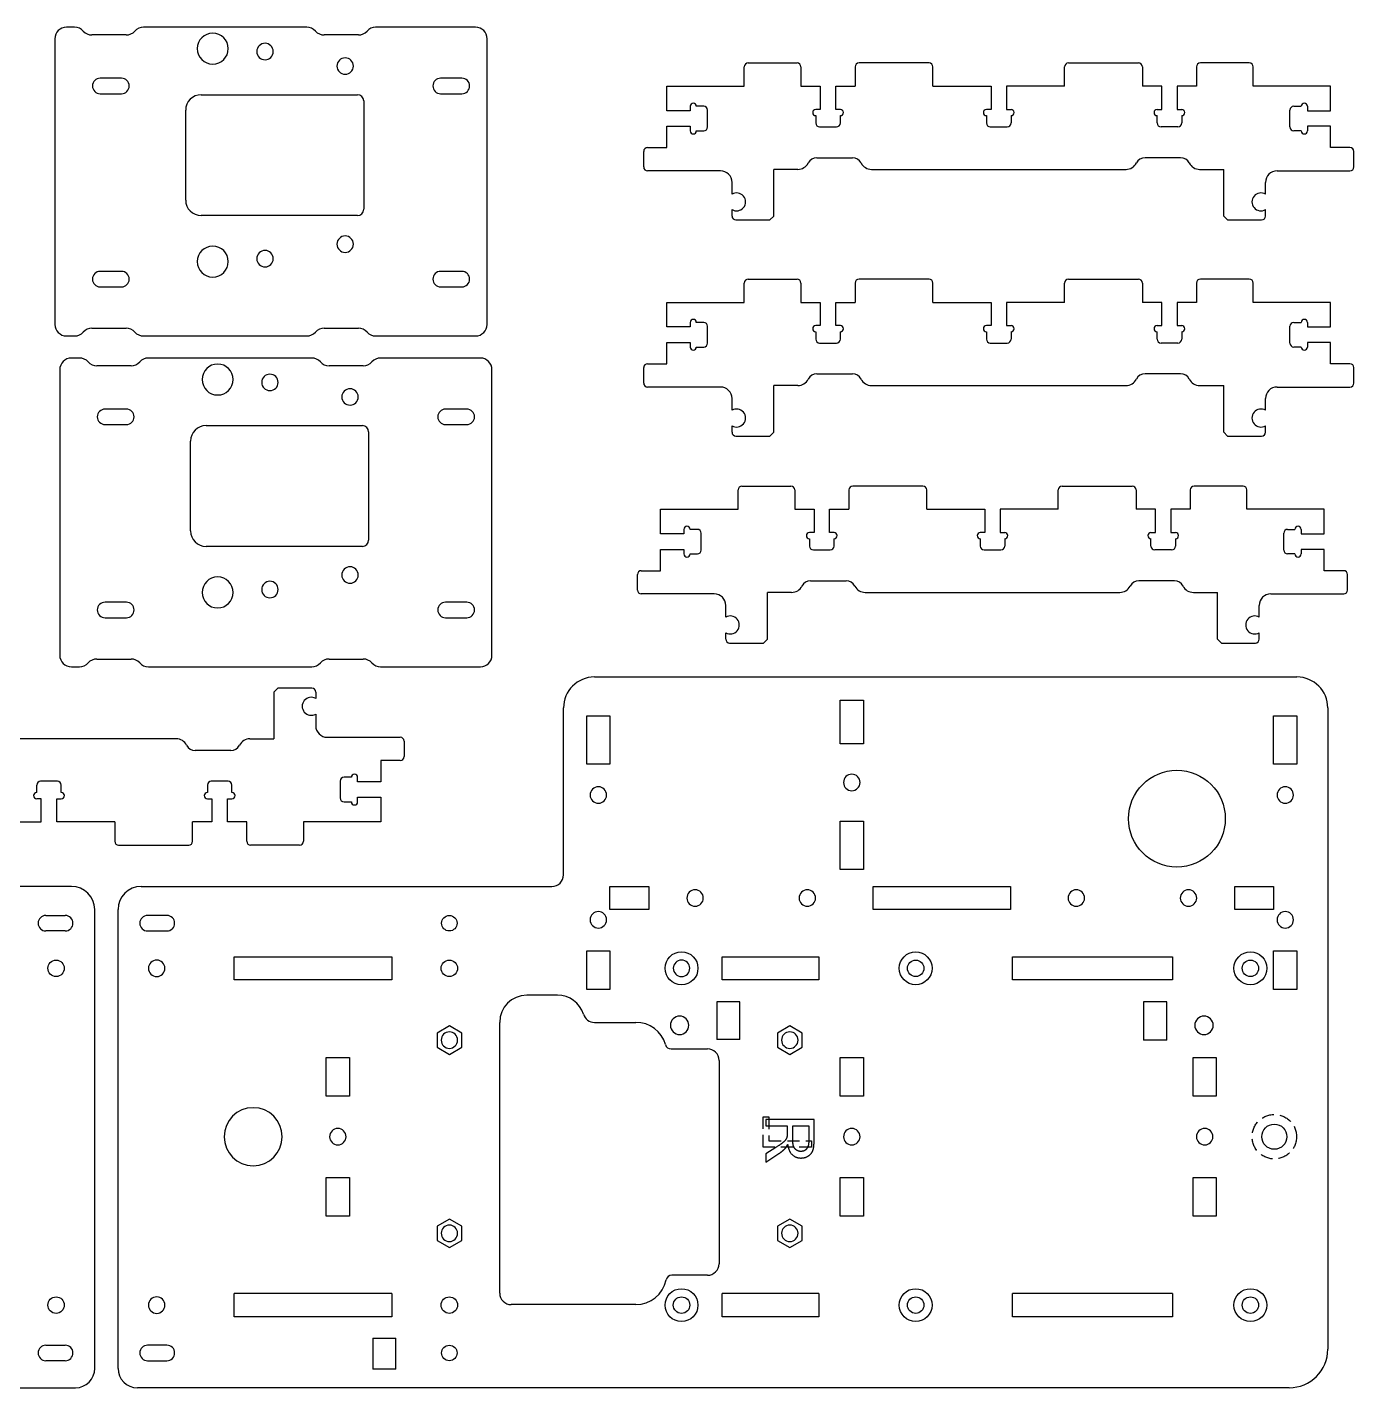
# Model space of a CAD drawing. Header units: millimetres. Extents: x -2205 to -684, y 1225 to 2674.
# Drawn here: x -1381 to -695, y 1971 to 2674 of the extents above; entities that cross this region are included whole.
import ezdxf

# ---------------------------------------------------------------- set-up
doc = ezdxf.new("R2010")
doc.units = ezdxf.units.MM
doc.linetypes.add('HIDDEN', pattern=[9.525, 6.35, -3.175])
doc.layers.get('0').update_dxf_attribs({"color": 253, "lineweight": 70, "true_color": 0x8faf8f})
doc.layers.add('Hidden', color=48, linetype='HIDDEN', lineweight=70, true_color=0x483a05)

msp = doc.modelspace()

# ---------------------------------------------------------------- linework, layer by layer
at = {"color": 48, "lineweight": -3, "true_color": 0x483a05}
for p, q in [((-1356.59, 2673.99), (-1360.8, 2673.99)), ((-1236.59, 2673.99), (-1321.02, 2673.99)), ((-1149.42, 2673.99), (-1201.02, 2673.99)), ((-1366.8, 2667.99), (-1366.8, 2520.49)), ((-1329.96, 2669.99), (-1347.65, 2669.99)), ((-1209.96, 2669.99), (-1227.65, 2669.99)), ((-1143.42, 2520.49), (-1143.42, 2667.99)), ((-1010.49, 2643.51), (-1010.49, 2653.51)), ((-1008.49, 2655.51), (-983.21, 2655.51)), ((-981.21, 2653.51), (-981.21, 2643.51)), ((-953.21, 2653.51), (-953.21, 2643.51)), ((-914.99, 2655.51), (-951.21, 2655.51)), ((-912.99, 2643.51), (-912.99, 2653.51)), ((-844.99, 2643.51), (-844.99, 2653.51)), ((-842.99, 2655.51), (-806.77, 2655.51)), ((-804.77, 2653.51), (-804.77, 2643.51)), ((-776.77, 2653.51), (-776.77, 2643.51)), ((-749.49, 2655.51), (-774.77, 2655.51)), ((-747.49, 2643.51), (-747.49, 2653.51)), ((-1332.39, 2647.63), (-1343.39, 2647.63)), ((-1156.45, 2647.63), (-1167.45, 2647.63)), ((-1050.49, 2643.51), (-1010.49, 2643.51)), ((-1050.49, 2630.79), (-1050.49, 2643.51)), ((-981.21, 2643.51), (-971.21, 2643.51)), ((-971.21, 2643.51), (-971.21, 2631.51)), ((-963.21, 2643.51), (-962.69, 2643.51)), ((-963.21, 2631.51), (-963.21, 2643.51)), ((-962.69, 2643.51), (-953.21, 2643.51)), ((-912.99, 2643.51), (-882.99, 2643.51)), ((-882.99, 2643.51), (-882.99, 2631.51)), ((-844.99, 2643.51), (-874.99, 2643.51)), ((-874.99, 2643.51), (-874.99, 2631.51)), ((-795.29, 2643.51), (-804.77, 2643.51)), ((-794.77, 2643.51), (-795.29, 2643.51)), ((-794.77, 2631.51), (-794.77, 2643.51)), ((-776.77, 2643.51), (-786.77, 2643.51)), ((-786.77, 2643.51), (-786.77, 2631.51)), ((-707.49, 2643.51), (-747.49, 2643.51)), ((-707.49, 2630.79), (-707.49, 2643.51)), ((-1343.39, 2639.63), (-1332.39, 2639.63)), ((-1291.2, 2639.11), (-1210.4, 2639.11)), ((-1207.2, 2635.91), (-1207.2, 2579.91)), ((-1167.45, 2639.63), (-1156.45, 2639.63)), ((-1299.2, 2584.71), (-1299.2, 2631.11)), ((-1038.49, 2630.79), (-1050.49, 2630.79)), ((-1038.49, 2633.14), (-1038.49, 2630.79)), ((-1031.49, 2633.14), (-1035.29, 2633.14)), ((-1029.49, 2622.44), (-1029.49, 2631.14)), ((-971.21, 2631.51), (-973.56, 2631.51)), ((-960.86, 2631.51), (-963.21, 2631.51)), ((-882.99, 2631.51), (-885.34, 2631.51)), ((-874.99, 2631.51), (-872.64, 2631.51)), ((-797.12, 2631.51), (-794.77, 2631.51)), ((-786.77, 2631.51), (-784.42, 2631.51)), ((-728.49, 2622.44), (-728.49, 2631.14)), ((-726.49, 2633.14), (-722.69, 2633.14)), ((-719.49, 2633.14), (-719.49, 2630.79)), ((-719.49, 2630.79), (-707.49, 2630.79)), ((-1050.49, 2622.79), (-1038.49, 2622.79)), ((-1050.49, 2611.79), (-1050.49, 2622.79)), ((-1038.49, 2622.79), (-1038.49, 2620.44)), ((-973.56, 2628.31), (-973.56, 2624.51)), ((-971.56, 2622.51), (-962.86, 2622.51)), ((-960.86, 2624.51), (-960.86, 2628.31)), ((-885.34, 2628.31), (-885.34, 2624.51)), ((-883.34, 2622.51), (-874.64, 2622.51)), ((-872.64, 2628.31), (-872.64, 2624.51)), ((-797.12, 2624.51), (-797.12, 2628.31)), ((-786.42, 2622.51), (-795.12, 2622.51)), ((-784.42, 2628.31), (-784.42, 2624.51)), ((-707.49, 2622.79), (-719.49, 2622.79)), ((-719.49, 2622.79), (-719.49, 2620.44)), ((-707.49, 2611.79), (-707.49, 2622.79)), ((-1035.29, 2620.44), (-1031.49, 2620.44)), ((-722.69, 2620.44), (-726.49, 2620.44)), ((-1062.49, 2601.79), (-1062.49, 2609.79)), ((-1060.49, 2611.79), (-1050.49, 2611.79)), ((-697.49, 2611.79), (-707.49, 2611.79)), ((-695.49, 2601.79), (-695.49, 2609.79)), ((-972.99, 2606.59), (-954.6, 2606.59)), ((-784.99, 2606.59), (-803.38, 2606.59)), ((-1022.84, 2599.79), (-1060.49, 2599.79)), ((-1016.84, 2587.76), (-1016.84, 2593.79)), ((-995.26, 2576.41), (-995.26, 2600.55)), ((-982.81, 2600.55), (-995.26, 2600.55)), ((-944.78, 2600.55), (-813.2, 2600.55)), ((-775.17, 2600.55), (-762.72, 2600.55)), ((-762.72, 2576.41), (-762.72, 2600.55)), ((-741.14, 2587.76), (-741.14, 2593.79)), ((-735.14, 2599.79), (-697.49, 2599.79)), ((-1016.84, 2576.41), (-1016.84, 2579.76)), ((-741.14, 2576.41), (-741.14, 2579.76)), ((-1210.4, 2576.71), (-1291.2, 2576.71)), ((-1014.84, 2574.41), (-997.26, 2574.41)), ((-995.26, 2576.41), (-997.26, 2574.41)), ((-760.72, 2574.41), (-762.72, 2576.41)), ((-760.72, 2574.41), (-743.14, 2574.41)), ((-1332.39, 2547.85), (-1343.39, 2547.85)), ((-1156.45, 2547.85), (-1167.45, 2547.85)), ((-1343.39, 2539.85), (-1332.39, 2539.85)), ((-1167.45, 2539.85), (-1156.45, 2539.85)), ((-1010.49, 2531.84), (-1010.49, 2541.84)), ((-1008.49, 2543.84), (-983.21, 2543.84)), ((-981.21, 2541.84), (-981.21, 2531.84)), ((-953.21, 2541.84), (-953.21, 2531.84)), ((-914.99, 2543.84), (-951.21, 2543.84)), ((-912.99, 2531.84), (-912.99, 2541.84)), ((-844.99, 2531.84), (-844.99, 2541.84)), ((-842.99, 2543.84), (-806.77, 2543.84)), ((-804.77, 2541.84), (-804.77, 2531.84)), ((-776.77, 2541.84), (-776.77, 2531.84)), ((-749.49, 2543.84), (-774.77, 2543.84)), ((-747.49, 2531.84), (-747.49, 2541.84)), ((-1050.49, 2531.84), (-1010.49, 2531.84)), ((-1050.49, 2519.12), (-1050.49, 2531.84)), ((-981.21, 2531.84), (-971.21, 2531.84)), ((-971.21, 2531.84), (-971.21, 2519.84)), ((-963.21, 2531.84), (-962.69, 2531.84)), ((-963.21, 2519.84), (-963.21, 2531.84)), ((-962.69, 2531.84), (-953.21, 2531.84)), ((-912.99, 2531.84), (-882.99, 2531.84)), ((-882.99, 2531.84), (-882.99, 2519.84)), ((-844.99, 2531.84), (-874.99, 2531.84)), ((-874.99, 2531.84), (-874.99, 2519.84)), ((-795.29, 2531.84), (-804.77, 2531.84)), ((-794.77, 2531.84), (-795.29, 2531.84)), ((-794.77, 2519.84), (-794.77, 2531.84)), ((-776.77, 2531.84), (-786.77, 2531.84)), ((-786.77, 2531.84), (-786.77, 2519.84)), ((-707.49, 2531.84), (-747.49, 2531.84)), ((-707.49, 2519.12), (-707.49, 2531.84)), ((-1347.65, 2518.49), (-1329.96, 2518.49)), ((-1227.65, 2518.49), (-1209.96, 2518.49)), ((-1038.49, 2519.12), (-1050.49, 2519.12)), ((-1038.49, 2521.47), (-1038.49, 2519.12)), ((-1031.49, 2521.47), (-1035.29, 2521.47)), ((-1029.49, 2510.77), (-1029.49, 2519.47)), ((-971.21, 2519.84), (-973.56, 2519.84)), ((-973.56, 2516.64), (-973.56, 2512.84)), ((-960.86, 2519.84), (-963.21, 2519.84)), ((-960.86, 2512.84), (-960.86, 2516.64)), ((-882.99, 2519.84), (-885.34, 2519.84)), ((-885.34, 2516.64), (-885.34, 2512.84)), ((-874.99, 2519.84), (-872.64, 2519.84)), ((-872.64, 2516.64), (-872.64, 2512.84)), ((-797.12, 2519.84), (-794.77, 2519.84)), ((-797.12, 2512.84), (-797.12, 2516.64)), ((-786.77, 2519.84), (-784.42, 2519.84)), ((-784.42, 2516.64), (-784.42, 2512.84)), ((-728.49, 2510.77), (-728.49, 2519.47)), ((-726.49, 2521.47), (-722.69, 2521.47)), ((-719.49, 2521.47), (-719.49, 2519.12)), ((-719.49, 2519.12), (-707.49, 2519.12)), ((-1360.8, 2514.49), (-1356.59, 2514.49)), ((-1321.02, 2514.49), (-1236.59, 2514.49)), ((-1201.02, 2514.49), (-1149.42, 2514.49)), ((-1050.49, 2511.12), (-1038.49, 2511.12)), ((-1050.49, 2500.12), (-1050.49, 2511.12)), ((-1038.49, 2511.12), (-1038.49, 2508.77)), ((-971.56, 2510.84), (-962.86, 2510.84)), ((-883.34, 2510.84), (-874.64, 2510.84)), ((-786.42, 2510.84), (-795.12, 2510.84)), ((-707.49, 2511.12), (-719.49, 2511.12)), ((-719.49, 2511.12), (-719.49, 2508.77)), ((-707.49, 2500.12), (-707.49, 2511.12)), ((-1354.07, 2503.07), (-1358.28, 2503.07)), ((-1234.07, 2503.07), (-1318.5, 2503.07)), ((-1146.9, 2503.07), (-1198.5, 2503.07)), ((-1035.29, 2508.77), (-1031.49, 2508.77)), ((-722.69, 2508.77), (-726.49, 2508.77)), ((-1364.28, 2497.07), (-1364.28, 2349.57)), ((-1327.44, 2499.07), (-1345.13, 2499.07)), ((-1207.44, 2499.07), (-1225.13, 2499.07)), ((-1140.9, 2349.57), (-1140.9, 2497.07)), ((-1062.49, 2490.12), (-1062.49, 2498.12)), ((-1060.49, 2500.12), (-1050.49, 2500.12)), ((-697.49, 2500.12), (-707.49, 2500.12)), ((-695.49, 2490.12), (-695.49, 2498.12)), ((-995.26, 2464.74), (-995.26, 2488.88)), ((-982.81, 2488.88), (-995.26, 2488.88)), ((-972.99, 2494.92), (-954.6, 2494.92)), ((-944.78, 2488.88), (-813.2, 2488.88)), ((-784.99, 2494.92), (-803.38, 2494.92)), ((-775.17, 2488.88), (-762.72, 2488.88)), ((-762.72, 2464.74), (-762.72, 2488.88)), ((-1022.84, 2488.12), (-1060.49, 2488.12)), ((-1016.84, 2476.09), (-1016.84, 2482.12)), ((-741.14, 2476.09), (-741.14, 2482.12)), ((-735.14, 2488.12), (-697.49, 2488.12)), ((-1329.87, 2476.71), (-1340.87, 2476.71)), ((-1153.93, 2476.71), (-1164.93, 2476.71)), ((-1340.87, 2468.71), (-1329.87, 2468.71)), ((-1288.68, 2468.19), (-1207.88, 2468.19)), ((-1164.93, 2468.71), (-1153.93, 2468.71)), ((-1016.84, 2464.74), (-1016.84, 2468.09)), ((-741.14, 2464.74), (-741.14, 2468.09)), ((-1296.68, 2413.79), (-1296.68, 2460.19)), ((-1204.68, 2464.99), (-1204.68, 2408.99)), ((-1014.84, 2462.74), (-997.26, 2462.74)), ((-995.26, 2464.74), (-997.26, 2462.74)), ((-760.72, 2462.74), (-762.72, 2464.74)), ((-760.72, 2462.74), (-743.14, 2462.74)), ((-1013.72, 2424.96), (-1013.72, 2434.96)), ((-1011.72, 2436.96), (-986.44, 2436.96)), ((-984.44, 2434.96), (-984.44, 2424.96)), ((-956.44, 2434.96), (-956.44, 2424.96)), ((-918.22, 2436.96), (-954.44, 2436.96)), ((-916.22, 2424.96), (-916.22, 2434.96)), ((-848.22, 2424.96), (-848.22, 2434.96)), ((-846.22, 2436.96), (-810, 2436.96)), ((-808, 2434.96), (-808, 2424.96)), ((-780, 2434.96), (-780, 2424.96)), ((-752.72, 2436.96), (-778, 2436.96)), ((-750.72, 2424.96), (-750.72, 2434.96)), ((-1053.72, 2424.96), (-1013.72, 2424.96)), ((-1053.72, 2412.24), (-1053.72, 2424.96)), ((-984.44, 2424.96), (-974.44, 2424.96)), ((-974.44, 2424.96), (-974.44, 2412.96)), ((-966.44, 2424.96), (-965.92, 2424.96)), ((-966.44, 2412.96), (-966.44, 2424.96)), ((-965.92, 2424.96), (-956.44, 2424.96)), ((-916.22, 2424.96), (-886.22, 2424.96)), ((-886.22, 2424.96), (-886.22, 2412.96)), ((-848.22, 2424.96), (-878.22, 2424.96)), ((-878.22, 2424.96), (-878.22, 2412.96)), ((-798.52, 2424.96), (-808, 2424.96)), ((-798, 2424.96), (-798.52, 2424.96)), ((-798, 2412.96), (-798, 2424.96)), ((-780, 2424.96), (-790, 2424.96)), ((-790, 2424.96), (-790, 2412.96)), ((-710.72, 2424.96), (-750.72, 2424.96)), ((-710.72, 2412.24), (-710.72, 2424.96)), ((-1041.72, 2412.24), (-1053.72, 2412.24)), ((-1041.72, 2414.59), (-1041.72, 2412.24)), ((-1034.72, 2414.59), (-1038.52, 2414.59)), ((-1032.72, 2403.89), (-1032.72, 2412.59)), ((-974.44, 2412.96), (-976.79, 2412.96)), ((-964.09, 2412.96), (-966.44, 2412.96)), ((-886.22, 2412.96), (-888.57, 2412.96)), ((-878.22, 2412.96), (-875.87, 2412.96)), ((-800.35, 2412.96), (-798, 2412.96)), ((-790, 2412.96), (-787.65, 2412.96)), ((-731.72, 2403.89), (-731.72, 2412.59)), ((-729.72, 2414.59), (-725.92, 2414.59)), ((-722.72, 2414.59), (-722.72, 2412.24)), ((-722.72, 2412.24), (-710.72, 2412.24)), ((-1207.88, 2405.79), (-1288.68, 2405.79)), ((-1053.72, 2404.24), (-1041.72, 2404.24)), ((-1053.72, 2393.24), (-1053.72, 2404.24)), ((-1041.72, 2404.24), (-1041.72, 2401.89)), ((-976.79, 2409.76), (-976.79, 2405.96)), ((-974.79, 2403.96), (-966.09, 2403.96)), ((-964.09, 2405.96), (-964.09, 2409.76)), ((-888.57, 2409.76), (-888.57, 2405.96)), ((-886.57, 2403.96), (-877.87, 2403.96)), ((-875.87, 2409.76), (-875.87, 2405.96)), ((-800.35, 2405.96), (-800.35, 2409.76)), ((-789.65, 2403.96), (-798.35, 2403.96)), ((-787.65, 2409.76), (-787.65, 2405.96)), ((-710.72, 2404.24), (-722.72, 2404.24)), ((-722.72, 2404.24), (-722.72, 2401.89)), ((-710.72, 2393.24), (-710.72, 2404.24)), ((-1038.52, 2401.89), (-1034.72, 2401.89)), ((-725.92, 2401.89), (-729.72, 2401.89)), ((-1065.72, 2383.24), (-1065.72, 2391.24)), ((-1063.72, 2393.24), (-1053.72, 2393.24)), ((-700.72, 2393.24), (-710.72, 2393.24)), ((-698.72, 2383.24), (-698.72, 2391.24)), ((-976.22, 2388.04), (-957.83, 2388.04)), ((-788.22, 2388.04), (-806.61, 2388.04)), ((-1329.87, 2376.93), (-1340.87, 2376.93)), ((-1153.93, 2376.93), (-1164.93, 2376.93)), ((-1026.07, 2381.24), (-1063.72, 2381.24)), ((-998.49, 2357.86), (-998.49, 2382)), ((-986.04, 2382), (-998.49, 2382)), ((-948.01, 2382), (-816.43, 2382)), ((-778.4, 2382), (-765.95, 2382)), ((-765.95, 2357.86), (-765.95, 2382)), ((-738.37, 2381.24), (-700.72, 2381.24)), ((-1340.87, 2368.93), (-1329.87, 2368.93)), ((-1164.93, 2368.93), (-1153.93, 2368.93)), ((-1020.07, 2369.21), (-1020.07, 2375.24)), ((-744.37, 2369.21), (-744.37, 2375.24)), ((-1020.07, 2357.86), (-1020.07, 2361.21)), ((-1018.07, 2355.86), (-1000.49, 2355.86)), ((-998.49, 2357.86), (-1000.49, 2355.86)), ((-763.95, 2355.86), (-765.95, 2357.86)), ((-763.95, 2355.86), (-746.37, 2355.86)), ((-744.37, 2357.86), (-744.37, 2361.21)), ((-1358.28, 2343.57), (-1354.07, 2343.57)), ((-1345.13, 2347.57), (-1327.44, 2347.57)), ((-1318.5, 2343.57), (-1234.07, 2343.57)), ((-1225.13, 2347.57), (-1207.44, 2347.57)), ((-1198.5, 2343.57), (-1146.9, 2343.57)), ((-1087.92, 2338.32), (-724.92, 2338.32)), ((-1253.58, 2330.54), (-1251.58, 2332.54)), ((-1253.58, 2330.54), (-1253.58, 2306.4)), ((-1234, 2332.54), (-1251.58, 2332.54)), ((-1232, 2330.54), (-1232, 2327.19)), ((-1103.92, 2236.12), (-1103.92, 2322.32)), ((-960.94, 2303.82), (-960.94, 2326.32)), ((-960.94, 2326.32), (-948.94, 2326.32)), ((-948.94, 2326.32), (-948.94, 2303.82)), ((-708.92, 2322.32), (-708.92, 1991.12)), ((-1232, 2319.19), (-1232, 2313.16)), ((-1091.92, 2318.32), (-1079.92, 2318.32)), ((-1091.92, 2293.32), (-1091.92, 2318.32)), ((-1079.92, 2318.32), (-1079.92, 2293.32)), ((-736.92, 2318.32), (-724.92, 2318.32)), ((-736.92, 2293.32), (-736.92, 2318.32)), ((-724.92, 2318.32), (-724.92, 2293.32)), ((-1304.06, 2306.4), (-1435.64, 2306.4)), ((-1266.03, 2306.4), (-1253.58, 2306.4)), ((-1226, 2307.16), (-1188.35, 2307.16)), ((-1275.85, 2300.36), (-1294.24, 2300.36)), ((-1186.35, 2305.16), (-1186.35, 2297.16)), ((-948.94, 2303.82), (-960.94, 2303.82)), ((-1198.35, 2295.16), (-1198.35, 2284.16)), ((-1188.35, 2295.16), (-1198.35, 2295.16)), ((-1079.92, 2293.32), (-1091.92, 2293.32)), ((-724.92, 2293.32), (-736.92, 2293.32)), ((-1365.5, 2284.44), (-1374.2, 2284.44)), ((-1277.28, 2284.44), (-1285.98, 2284.44)), ((-1219.35, 2284.51), (-1219.35, 2275.81)), ((-1213.55, 2286.51), (-1217.35, 2286.51)), ((-1210.35, 2284.16), (-1210.35, 2286.51)), ((-1376.2, 2278.64), (-1376.2, 2282.44)), ((-1363.5, 2278.64), (-1363.5, 2282.44)), ((-1287.98, 2282.44), (-1287.98, 2278.64)), ((-1275.28, 2278.64), (-1275.28, 2282.44)), ((-1198.35, 2284.16), (-1210.35, 2284.16)), ((-1373.85, 2275.44), (-1376.2, 2275.44)), ((-1373.85, 2263.44), (-1373.85, 2275.44)), ((-1365.85, 2275.44), (-1363.5, 2275.44)), ((-1365.85, 2263.44), (-1365.85, 2275.44)), ((-1287.98, 2275.44), (-1285.63, 2275.44)), ((-1285.63, 2275.44), (-1285.63, 2263.44)), ((-1277.63, 2275.44), (-1275.28, 2275.44)), ((-1277.63, 2263.44), (-1277.63, 2275.44)), ((-1217.35, 2273.81), (-1213.55, 2273.81)), ((-1210.35, 2276.16), (-1198.35, 2276.16)), ((-1210.35, 2273.81), (-1210.35, 2276.16)), ((-1198.35, 2276.16), (-1198.35, 2263.44)), ((-1403.85, 2263.44), (-1373.85, 2263.44)), ((-1335.85, 2263.44), (-1365.85, 2263.44)), ((-1335.85, 2263.44), (-1335.85, 2253.44)), ((-1295.63, 2253.44), (-1295.63, 2263.44)), ((-1286.15, 2263.44), (-1295.63, 2263.44)), ((-1285.63, 2263.44), (-1286.15, 2263.44)), ((-1267.63, 2263.44), (-1277.63, 2263.44)), ((-1267.63, 2253.44), (-1267.63, 2263.44)), ((-1238.35, 2263.44), (-1238.35, 2253.44)), ((-1198.35, 2263.44), (-1238.35, 2263.44)), ((-960.94, 2238.82), (-960.94, 2263.82)), ((-960.94, 2263.82), (-948.94, 2263.82)), ((-948.94, 2263.82), (-948.94, 2238.82)), ((-1333.85, 2251.44), (-1297.63, 2251.44)), ((-1240.35, 2251.44), (-1265.63, 2251.44)), ((-948.94, 2238.82), (-960.94, 2238.82)), ((-1358.18, 2230.12), (-1570.44, 2230.12)), ((-1322.18, 2230.12), (-1109.92, 2230.12)), ((-1079.92, 2218.12), (-1079.92, 2230.12)), ((-1079.92, 2230.12), (-1059.92, 2230.12)), ((-1059.92, 2230.12), (-1059.92, 2218.12)), ((-943.92, 2218.12), (-943.92, 2230.12)), ((-943.92, 2230.12), (-872.92, 2230.12)), ((-872.92, 2230.12), (-872.92, 2218.12)), ((-756.92, 2218.12), (-756.92, 2230.12)), ((-756.92, 2230.12), (-736.92, 2230.12)), ((-736.92, 2230.12), (-736.92, 2218.12)), ((-1371.46, 2215.12), (-1361.46, 2215.12)), ((-1346.18, 1981.12), (-1346.18, 2218.12)), ((-1334.18, 1981.12), (-1334.18, 2218.12)), ((-1308.9, 2215.12), (-1318.9, 2215.12)), ((-1059.92, 2218.12), (-1079.92, 2218.12)), ((-872.92, 2218.12), (-943.92, 2218.12)), ((-736.92, 2218.12), (-756.92, 2218.12)), ((-1361.46, 2207.12), (-1371.46, 2207.12)), ((-1318.9, 2207.12), (-1308.9, 2207.12)), ((-1274.18, 2181.82), (-1274.18, 2193.82)), ((-1274.18, 2193.82), (-1192.68, 2193.82)), ((-1192.68, 2193.82), (-1192.68, 2181.82)), ((-1091.92, 2176.87), (-1091.92, 2196.87)), ((-1091.92, 2196.87), (-1079.92, 2196.87)), ((-1079.92, 2196.87), (-1079.92, 2176.87)), ((-1021.92, 2181.82), (-1021.92, 2193.82)), ((-1021.92, 2193.82), (-971.92, 2193.82)), ((-971.92, 2193.82), (-971.92, 2181.82)), ((-871.92, 2181.82), (-871.92, 2193.82)), ((-871.92, 2193.82), (-789.24, 2193.82)), ((-789.24, 2193.82), (-789.24, 2181.82)), ((-736.92, 2176.87), (-736.92, 2196.87)), ((-736.92, 2196.87), (-724.92, 2196.87)), ((-724.92, 2196.87), (-724.92, 2176.87)), ((-1192.68, 2181.82), (-1274.18, 2181.82)), ((-971.92, 2181.82), (-1021.92, 2181.82)), ((-789.24, 2181.82), (-871.92, 2181.82)), ((-1106.98, 2173.9), (-1122.92, 2173.9)), ((-1079.92, 2176.87), (-1091.92, 2176.87)), ((-724.92, 2176.87), (-736.92, 2176.87)), ((-1012.73, 2170.44), (-1024.73, 2170.44)), ((-1024.73, 2170.44), (-1024.73, 2151.02)), ((-1012.73, 2170.44), (-1024.73, 2170.44)), ((-1012.73, 2151.02), (-1012.73, 2170.44)), ((-792.15, 2170.44), (-804.15, 2170.44)), ((-804.15, 2170.44), (-804.15, 2150.77)), ((-792.15, 2170.44), (-804.15, 2170.44)), ((-792.15, 2150.77), (-792.15, 2170.44)), ((-1162.91, 2158.04), (-1169.26, 2154.37)), ((-1156.56, 2154.37), (-1162.91, 2158.04)), ((-1136.92, 2020.08), (-1136.92, 2159.9)), ((-1087.9, 2159.9), (-1066.58, 2159.9)), ((-986.97, 2158.04), (-993.32, 2154.37)), ((-980.62, 2154.37), (-986.97, 2158.04)), ((-1169.26, 2154.37), (-1169.26, 2147.04)), ((-1156.56, 2147.04), (-1156.56, 2154.37)), ((-1012.73, 2151.02), (-1024.73, 2151.02)), ((-1012.73, 2151.02), (-1024.73, 2151.02)), ((-993.32, 2154.37), (-993.32, 2147.04)), ((-980.62, 2147.04), (-980.62, 2154.37)), ((-1169.26, 2147.04), (-1162.91, 2143.38)), ((-1162.91, 2143.38), (-1156.56, 2147.04)), ((-1048.34, 2146.22), (-1029.56, 2146.22)), ((-993.32, 2147.04), (-986.97, 2143.38)), ((-986.97, 2143.38), (-980.62, 2147.04)), ((-792.15, 2150.77), (-804.15, 2150.77)), ((-792.15, 2150.77), (-804.15, 2150.77)), ((-1226.56, 2121.82), (-1226.56, 2141.82)), ((-1226.56, 2141.82), (-1214.56, 2141.82)), ((-1214.56, 2141.82), (-1214.56, 2121.82)), ((-1023.56, 2140.22), (-1023.56, 2035.23)), ((-960.94, 2121.82), (-960.94, 2141.82)), ((-960.94, 2141.82), (-948.94, 2141.82)), ((-948.94, 2141.82), (-948.94, 2121.82)), ((-778.56, 2121.82), (-778.56, 2141.82)), ((-778.56, 2141.82), (-766.56, 2141.82)), ((-766.56, 2141.82), (-766.56, 2121.82)), ((-1214.56, 2121.82), (-1226.56, 2121.82)), ((-948.94, 2121.82), (-960.94, 2121.82)), ((-766.56, 2121.82), (-778.56, 2121.82)), ((-999.42, 2109.79), (-999.42, 2106.49)), ((-974.42, 2109.79), (-999.42, 2109.79)), ((-974.42, 2098.71), (-974.42, 2109.79)), ((-999.42, 2106.49), (-988.32, 2106.49)), ((-988.32, 2106.49), (-988.32, 2102.65)), ((-985.46, 2106.49), (-977.19, 2106.49)), ((-985.46, 2099.38), (-985.46, 2106.49)), ((-977.19, 2106.49), (-977.19, 2098.57)), ((-994.22, 2095.23), (-999.42, 2091.92)), ((-999.42, 2087.76), (-992.62, 2092.11)), ((-999.42, 2091.92), (-999.42, 2087.76)), ((-1226.56, 2059.82), (-1226.56, 2079.82)), ((-1226.56, 2079.82), (-1214.56, 2079.82)), ((-1214.56, 2079.82), (-1214.56, 2059.82)), ((-960.94, 2059.82), (-960.94, 2079.82)), ((-960.94, 2079.82), (-948.94, 2079.82)), ((-948.94, 2079.82), (-948.94, 2059.82)), ((-778.56, 2059.82), (-778.56, 2079.82)), ((-778.56, 2079.82), (-766.56, 2079.82)), ((-766.56, 2079.82), (-766.56, 2059.82)), ((-1214.56, 2059.82), (-1226.56, 2059.82)), ((-948.94, 2059.82), (-960.94, 2059.82)), ((-766.56, 2059.82), (-778.56, 2059.82)), ((-1162.91, 2058.26), (-1169.26, 2054.6)), ((-1169.26, 2054.6), (-1169.26, 2047.26)), ((-1156.56, 2054.6), (-1162.91, 2058.26)), ((-1156.56, 2047.26), (-1156.56, 2054.6)), ((-986.97, 2058.26), (-993.32, 2054.6)), ((-993.32, 2054.6), (-993.32, 2047.26)), ((-980.62, 2054.6), (-986.97, 2058.26)), ((-980.62, 2047.26), (-980.62, 2054.6)), ((-1169.26, 2047.26), (-1162.91, 2043.6)), ((-1162.91, 2043.6), (-1156.56, 2047.26)), ((-993.32, 2047.26), (-986.97, 2043.6)), ((-986.97, 2043.6), (-980.62, 2047.26)), ((-1029.56, 2029.23), (-1047.98, 2029.23)), ((-1274.18, 2007.82), (-1274.18, 2019.82)), ((-1192.68, 2019.82), (-1274.18, 2019.82)), ((-1192.68, 2019.82), (-1192.68, 2007.82)), ((-1021.92, 2007.82), (-1021.92, 2019.82)), ((-971.92, 2019.82), (-1021.92, 2019.82)), ((-971.92, 2019.82), (-971.92, 2007.82)), ((-871.92, 2007.82), (-871.92, 2019.82)), ((-789.24, 2019.82), (-871.92, 2019.82)), ((-789.24, 2019.82), (-789.24, 2007.82)), ((-1066.58, 2014.08), (-1130.92, 2014.08)), ((-1192.68, 2007.82), (-1274.18, 2007.82)), ((-971.92, 2007.82), (-1021.92, 2007.82)), ((-789.24, 2007.82), (-871.92, 2007.82)), ((-1202.56, 1996.72), (-1202.56, 1980.72)), ((-1202.56, 1996.72), (-1190.56, 1996.72)), ((-1190.56, 1980.72), (-1190.56, 1996.72)), ((-1371.46, 1993.12), (-1361.46, 1993.12)), ((-1308.9, 1993.12), (-1318.9, 1993.12)), ((-1361.46, 1985.12), (-1371.46, 1985.12)), ((-1318.9, 1985.12), (-1308.9, 1985.12)), ((-1190.56, 1980.72), (-1202.56, 1980.72)), ((-1951.44, 1971.12), (-1356.18, 1971.12)), ((-728.92, 1971.12), (-1324.18, 1971.12))]:
    msp.add_line(p, q, dxfattribs=at)
at = {"color": 48, "lineweight": -3, "true_color": 0x483a05, "extrusion": (-3.42537e-15, -1.29996e-15, -1)}
for centre in [(1285.2, 2662.91), (1285.2, 2552.9), (1282.68, 2491.99), (1282.68, 2381.98)]:
    msp.add_circle(centre, 8, dxfattribs=at)
at = {"color": 48, "lineweight": -3, "true_color": 0x483a05, "extrusion": (-3.42537e-15, -6.09964e-15, -1)}
for centre in [(1258.2, 2661.41), (1255.68, 2490.49)]:
    msp.add_circle(centre, 4.25, dxfattribs=at)
at = {"color": 48, "lineweight": -3, "true_color": 0x483a05, "extrusion": (-3.42537e-15, -8.91807e-15, -1)}
for centre in [(1216.78, 2653.91), (1216.78, 2561.91), (1214.26, 2482.99), (1214.26, 2390.99)]:
    msp.add_circle(centre, 4.25, dxfattribs=at)
at = {"color": 48, "lineweight": -3, "true_color": 0x483a05, "extrusion": (-3.42537e-15, -6.59489e-15, -1)}
for centre in [(1258.2, 2554.41), (1255.68, 2383.49)]:
    msp.add_circle(centre, 4.25, dxfattribs=at)
at = {"color": 48, "lineweight": -3, "true_color": 0x483a05, "extrusion": (2.77556e-17, -1.29996e-15, -1)}
for centre, radius in [((954.94, 2283.82), 4.25), ((1085.92, 2277.32), 4.25), ((730.92, 2277.32), 4.25), ((1035.92, 2224.12), 4.25), ((977.92, 2224.12), 4.25), ((838.92, 2224.12), 4.25), ((780.92, 2224.12), 4.25), ((1085.92, 2212.87), 4.25), ((730.92, 2212.87), 4.25), ((1314.18, 2187.82), 4.25), ((1042.94, 2187.82), 4.25), ((1162.91, 2150.71), 4.25), ((986.97, 2150.71), 4.25), ((1264.32, 2100.82), 15), ((1220.56, 2100.82), 4.25), ((954.94, 2100.82), 4.25), ((772.56, 2100.82), 4.25), ((1162.91, 2050.93), 4.25), ((986.97, 2050.93), 4.25), ((1314.18, 2013.82), 4.25)]:
    msp.add_circle(centre, radius, dxfattribs=at)
at = {"color": 48, "lineweight": -3, "true_color": 0x483a05}
for centre, radius in [((-786.92, 2265.12), 25), ((-1162.94, 2211.12), 4), ((-1042.94, 2187.82), 8.5), ((-921.92, 2187.82), 8.5), ((-748.92, 2187.82), 8.5), ((-1366.18, 2187.82), 4.25), ((-1162.94, 2187.82), 4.25), ((-921.92, 2187.82), 4.25), ((-748.92, 2187.82), 4.25), ((-736.56, 2100.82), 6.5), ((-1366.18, 2013.82), 4.25), ((-1162.94, 2013.82), 4.25), ((-1042.94, 2013.82), 8.5), ((-1042.94, 2013.82), 4.25), ((-921.92, 2013.82), 8.5), ((-921.92, 2013.82), 4.25), ((-748.92, 2013.82), 8.5), ((-748.92, 2013.82), 4.25), ((-1162.94, 1989.12), 4)]:
    msp.add_circle(centre, radius, dxfattribs=at)
at = {"color": 48, "lineweight": -3, "true_color": 0x483a05, "extrusion": (2.77556e-17, -3.39762e-15, -1)}
msp.add_circle((772.92, 2158.37), 4.76, dxfattribs=at)
at = {"color": 48, "lineweight": -3, "true_color": 0x483a05}
for centre, radius, start, end in [((-1360.8, 2667.99), 6, 90, 180), ((-1356.59, 2667.99), 6, 41.81031, 90), ((-1347.65, 2675.99), 6, 221.81031, 270), ((-1329.96, 2675.99), 6, 270, 318.18969), ((-1321.02, 2667.99), 6, 90, 138.18969), ((-1236.59, 2667.99), 6, 41.81031, 90), ((-1227.65, 2675.99), 6, 221.81031, 270), ((-1209.96, 2675.99), 6, 270, 318.18969), ((-1201.02, 2667.99), 6, 90, 138.18969), ((-1149.42, 2667.99), 6, 0, 90), ((-1008.49, 2653.51), 2, 90, 180), ((-983.21, 2653.51), 2, 0, 90), ((-951.21, 2653.51), 2, 90, 180), ((-914.99, 2653.51), 2, 0, 90), ((-842.99, 2653.51), 2, 90, 180), ((-806.77, 2653.51), 2, 360, 90), ((-774.77, 2653.51), 2, 90, 180), ((-749.49, 2653.51), 2, 360, 90), ((-1343.39, 2643.63), 4, 90, 270), ((-1332.39, 2643.63), 4, 270, 90), ((-1167.45, 2643.63), 4, 90, 270), ((-1156.45, 2643.63), 4, 270, 90), ((-1291.2, 2631.11), 8, 90, 180), ((-1210.4, 2635.91), 3.2, 0, 90), ((-1036.89, 2633.14), 1.6, 0, 180), ((-1031.49, 2631.14), 2, 360, 90), ((-973.56, 2629.91), 1.6, 90, 270), ((-960.86, 2629.91), 1.6, 270, 90), ((-885.34, 2629.91), 1.6, 90, 270), ((-872.64, 2629.91), 1.6, 270, 90), ((-797.12, 2629.91), 1.6, 90, 270), ((-784.42, 2629.91), 1.6, 270, 90), ((-726.49, 2631.14), 2, 90, 180), ((-721.09, 2633.14), 1.6, 0, 180), ((-1031.49, 2622.44), 2, 270, 0), ((-971.56, 2624.51), 2, 180, 270), ((-962.86, 2624.51), 2, 270, 0), ((-883.34, 2624.51), 2, 180, 270), ((-874.64, 2624.51), 2, 270, 0), ((-795.12, 2624.51), 2, 180, 270), ((-786.42, 2624.51), 2, 270, 0), ((-726.49, 2622.44), 2, 180, 270), ((-1036.89, 2620.44), 1.6, 180, 0), ((-721.09, 2620.44), 1.6, 180, 0), ((-1060.49, 2609.79), 2, 90, 180), ((-697.49, 2609.79), 2, 360, 90), ((-1060.49, 2601.79), 2, 180, 270), ((-982.81, 2606.55), 6, 270, 333.18635), ((-972.99, 2601.59), 5, 90, 153.18635), ((-954.6, 2601.59), 5, 26.81365, 90), ((-944.78, 2606.55), 6, 206.81365, 270), ((-813.2, 2606.55), 6, 270, 333.18635), ((-803.38, 2601.59), 5, 90, 153.18635), ((-784.99, 2601.59), 5, 26.81365, 90), ((-775.17, 2606.55), 6, 206.81365, 270), ((-697.49, 2601.79), 2, 270, 0), ((-1022.84, 2593.79), 6, 0, 90), ((-735.14, 2593.79), 6, 90, 180), ((-1014.49, 2583.76), 4.64, 239.57035, 120.42965), ((-743.49, 2583.76), 4.64, 59.57035, 300.42965), ((-1291.2, 2584.71), 8, 180, 270), ((-1210.4, 2579.91), 3.2, 270, 360), ((-1014.84, 2576.41), 2, 180, 270), ((-743.14, 2576.41), 2, 270, 0), ((-1343.39, 2543.85), 4, 90, 270), ((-1332.39, 2543.85), 4, 270, 90), ((-1167.45, 2543.85), 4, 90, 270), ((-1156.45, 2543.85), 4, 270, 90), ((-1008.49, 2541.84), 2, 90, 180), ((-983.21, 2541.84), 2, 0, 90), ((-951.21, 2541.84), 2, 90, 180), ((-914.99, 2541.84), 2, 0, 90), ((-842.99, 2541.84), 2, 90, 180), ((-806.77, 2541.84), 2, 360, 90), ((-774.77, 2541.84), 2, 90, 180), ((-749.49, 2541.84), 2, 360, 90), ((-1360.8, 2520.49), 6, 180, 270), ((-1356.59, 2520.49), 6, 270, 318.18969), ((-1347.65, 2512.49), 6, 90, 138.18969), ((-1329.96, 2512.49), 6, 41.81031, 90), ((-1321.02, 2520.49), 6, 221.81031, 270), ((-1236.59, 2520.49), 6, 270, 318.18969), ((-1227.65, 2512.49), 6, 90, 138.18969), ((-1209.96, 2512.49), 6, 41.81031, 90), ((-1201.02, 2520.49), 6, 221.81031, 270), ((-1149.42, 2520.49), 6, 270, 0), ((-1036.89, 2521.47), 1.6, 0, 180), ((-1031.49, 2519.47), 2, 360, 90), ((-973.56, 2518.24), 1.6, 90, 270), ((-960.86, 2518.24), 1.6, 270, 90), ((-885.34, 2518.24), 1.6, 90, 270), ((-872.64, 2518.24), 1.6, 270, 90), ((-797.12, 2518.24), 1.6, 90, 270), ((-784.42, 2518.24), 1.6, 270, 90), ((-726.49, 2519.47), 2, 90, 180), ((-721.09, 2521.47), 1.6, 0, 180), ((-1031.49, 2510.77), 2, 270, 0), ((-971.56, 2512.84), 2, 180, 270), ((-962.86, 2512.84), 2, 270, 0), ((-883.34, 2512.84), 2, 180, 270), ((-874.64, 2512.84), 2, 270, 0), ((-795.12, 2512.84), 2, 180, 270), ((-786.42, 2512.84), 2, 270, 0), ((-726.49, 2510.77), 2, 180, 270), ((-1358.28, 2497.07), 6, 90, 180), ((-1354.07, 2497.07), 6, 41.81031, 90), ((-1318.5, 2497.07), 6, 90, 138.18969), ((-1234.07, 2497.07), 6, 41.81031, 90), ((-1198.5, 2497.07), 6, 90, 138.18969), ((-1146.9, 2497.07), 6, 0, 90), ((-1036.89, 2508.77), 1.6, 180, 0), ((-721.09, 2508.77), 1.6, 180, 0), ((-1345.13, 2505.07), 6, 221.81031, 270), ((-1327.44, 2505.07), 6, 270, 318.18969), ((-1225.13, 2505.07), 6, 221.81031, 270), ((-1207.44, 2505.07), 6, 270, 318.18969), ((-1060.49, 2498.12), 2, 90, 180), ((-697.49, 2498.12), 2, 360, 90), ((-1060.49, 2490.12), 2, 180, 270), ((-982.81, 2494.88), 6, 270, 333.18635), ((-972.99, 2489.92), 5, 90, 153.18635), ((-954.6, 2489.92), 5, 26.81365, 90), ((-944.78, 2494.88), 6, 206.81365, 270), ((-813.2, 2494.88), 6, 270, 333.18635), ((-803.38, 2489.92), 5, 90, 153.18635), ((-784.99, 2489.92), 5, 26.81365, 90), ((-775.17, 2494.88), 6, 206.81365, 270), ((-697.49, 2490.12), 2, 270, 0), ((-1022.84, 2482.12), 6, 0, 90), ((-735.14, 2482.12), 6, 90, 180), ((-1340.87, 2472.71), 4, 90, 270), ((-1329.87, 2472.71), 4, 270, 90), ((-1164.93, 2472.71), 4, 90, 270), ((-1153.93, 2472.71), 4, 270, 90), ((-1014.49, 2472.09), 4.64, 239.57035, 120.42965), ((-743.49, 2472.09), 4.64, 59.57035, 300.42965), ((-1288.68, 2460.19), 8, 90, 180), ((-1207.88, 2464.99), 3.2, 0, 90), ((-1014.84, 2464.74), 2, 180, 270), ((-743.14, 2464.74), 2, 270, 0), ((-1011.72, 2434.96), 2, 90, 180), ((-986.44, 2434.96), 2, 0, 90), ((-954.44, 2434.96), 2, 90, 180), ((-918.22, 2434.96), 2, 0, 90), ((-846.22, 2434.96), 2, 90, 180), ((-810, 2434.96), 2, 360, 90), ((-778, 2434.96), 2, 90, 180), ((-752.72, 2434.96), 2, 360, 90), ((-1288.68, 2413.79), 8, 180, 270), ((-1040.12, 2414.59), 1.6, 0, 180), ((-1034.72, 2412.59), 2, 360, 90), ((-976.79, 2411.36), 1.6, 90, 270), ((-964.09, 2411.36), 1.6, 270, 90), ((-888.57, 2411.36), 1.6, 90, 270), ((-875.87, 2411.36), 1.6, 270, 90), ((-800.35, 2411.36), 1.6, 90, 270), ((-787.65, 2411.36), 1.6, 270, 90), ((-729.72, 2412.59), 2, 90, 180), ((-724.32, 2414.59), 1.6, 0, 180), ((-1207.88, 2408.99), 3.2, 270, 360), ((-1034.72, 2403.89), 2, 270, 0), ((-974.79, 2405.96), 2, 180, 270), ((-966.09, 2405.96), 2, 270, 0), ((-886.57, 2405.96), 2, 180, 270), ((-877.87, 2405.96), 2, 270, 0), ((-798.35, 2405.96), 2, 180, 270), ((-789.65, 2405.96), 2, 270, 0), ((-729.72, 2403.89), 2, 180, 270), ((-1040.12, 2401.89), 1.6, 180, 0), ((-724.32, 2401.89), 1.6, 180, 0), ((-1063.72, 2391.24), 2, 90, 180), ((-700.72, 2391.24), 2, 360, 90), ((-1063.72, 2383.24), 2, 180, 270), ((-986.04, 2388), 6, 270, 333.18635), ((-976.22, 2383.04), 5, 90, 153.18635), ((-957.83, 2383.04), 5, 26.81365, 90), ((-948.01, 2388), 6, 206.81365, 270), ((-816.43, 2388), 6, 270, 333.18635), ((-806.61, 2383.04), 5, 90, 153.18635), ((-788.22, 2383.04), 5, 26.81365, 90), ((-778.4, 2388), 6, 206.81365, 270), ((-700.72, 2383.24), 2, 270, 0), ((-1340.87, 2372.93), 4, 90, 270), ((-1329.87, 2372.93), 4, 270, 90), ((-1164.93, 2372.93), 4, 90, 270), ((-1153.93, 2372.93), 4, 270, 90), ((-1026.07, 2375.24), 6, 0, 90), ((-738.37, 2375.24), 6, 90, 180), ((-1017.72, 2365.21), 4.64, 239.57035, 120.42965), ((-746.72, 2365.21), 4.64, 59.57035, 300.42965), ((-1018.07, 2357.86), 2, 180, 270), ((-746.37, 2357.86), 2, 270, 0), ((-1358.28, 2349.57), 6, 180, 270), ((-1146.9, 2349.57), 6, 270, 0), ((-1354.07, 2349.57), 6, 270, 318.18969), ((-1345.13, 2341.57), 6, 90, 138.18969), ((-1327.44, 2341.57), 6, 41.81031, 90), ((-1318.5, 2349.57), 6, 221.81031, 270), ((-1234.07, 2349.57), 6, 270, 318.18969), ((-1225.13, 2341.57), 6, 90, 138.18969), ((-1207.44, 2341.57), 6, 41.81031, 90), ((-1198.5, 2349.57), 6, 221.81031, 270), ((-1087.92, 2322.32), 16, 90, 180), ((-724.92, 2322.32), 16, 0, 90), ((-1234.35, 2323.19), 4.64, 59.57035, 300.42965), ((-1234, 2330.54), 2, 360, 90), ((-1226, 2313.16), 6, 180, 270), ((-1304.06, 2300.4), 6, 26.81365, 90), ((-1266.03, 2300.4), 6, 90, 153.18635), ((-1188.35, 2305.16), 2, 360, 90), ((-1294.24, 2305.36), 5, 206.81365, 270), ((-1275.85, 2305.36), 5, 270, 333.18635), ((-1188.35, 2297.16), 2, 270, 0), ((-1374.2, 2282.44), 2, 90, 180), ((-1365.5, 2282.44), 2, 360, 90), ((-1285.98, 2282.44), 2, 90, 180), ((-1277.28, 2282.44), 2, 360, 90), ((-1217.35, 2284.51), 2, 90, 180), ((-1211.95, 2286.51), 1.6, 360, 180), ((-1376.2, 2277.04), 1.6, 90, 270), ((-1363.5, 2277.04), 1.6, 270, 90), ((-1287.98, 2277.04), 1.6, 90, 270), ((-1275.28, 2277.04), 1.6, 270, 90), ((-1217.35, 2275.81), 2, 180, 270), ((-1211.95, 2273.81), 1.6, 180, 360), ((-1333.85, 2253.44), 2, 180, 270), ((-1297.63, 2253.44), 2, 270, 0), ((-1265.63, 2253.44), 2, 180, 270), ((-1240.35, 2253.44), 2, 270, 0), ((-1109.92, 2236.12), 6, 270, 0), ((-1358.18, 2218.12), 12, 360, 90), ((-1322.18, 2218.12), 12, 90, 180), ((-1371.46, 2211.12), 4, 90, 270), ((-1361.46, 2211.12), 4, 270, 90), ((-1318.9, 2211.12), 4, 90, 270), ((-1308.9, 2211.12), 4, 270, 90), ((-1122.92, 2159.9), 14, 90, 180), ((-1106.98, 2159.9), 14, 17.4576, 90), ((-1087.9, 2165.9), 6, 197.4576, 270), ((-1066.58, 2143.9), 16, 16.2609, 90), ((-1043.92, 2158.37), 4.76, 90.24061, 90), ((-1048.34, 2149.22), 3, 196.2609, 270), ((-1029.56, 2140.22), 6, 0, 90), ((-1029.56, 2035.23), 6, 270, 0), ((-1066.58, 2030.08), 16, 270, 348.30478), ((-1047.98, 2026.23), 3, 90, 168.30478), ((-1130.92, 2020.08), 6, 180, 270), ((-1371.46, 1989.12), 4, 90, 270), ((-1361.46, 1989.12), 4, 270, 90), ((-1318.9, 1989.12), 4, 90, 270), ((-1308.9, 1989.12), 4, 270, 90), ((-728.92, 1991.12), 20, 270, 0), ((-1356.18, 1981.12), 10, 270, 0), ((-1324.18, 1981.12), 10, 180, 270)]:
    msp.add_arc(centre, radius, start, end, dxfattribs=at)
for points in [[(-988.32, 2102.65), (-988.32, 2101.37), (-988.44, 2100.81)], [(-988.44, 2100.81), (-988.63, 2100.04), (-989.58, 2098.56), (-991.97, 2096.68), (-994.22, 2095.23)], [(-992.62, 2092.11), (-990.62, 2093.41), (-989.29, 2094.86)], [(-989.29, 2094.86), (-988.68, 2095.54), (-988.05, 2096.85)]]:
    msp.add_open_spline(points, degree=2, dxfattribs=at)
for points, knots in [([(-988.05, 2096.85), (-987.55, 2093.25), (-983.9, 2089.81), (-979.18, 2089.81), (-975.77, 2091.89), (-974.42, 2095.37), (-974.42, 2098.71)], [-5.578512, -5.578512, -5.578512, -4.289256, -3, -2, -1, 0, 0, 0]), ([(-977.19, 2098.57), (-977.19, 2095.79), (-979.47, 2093.22), (-982.46, 2093.22), (-984.52, 2094.55), (-985.46, 2097.11), (-985.46, 2099.38)], [-5.929577, -5.929577, -5.929577, -4.464789, -3, -2, -1, 0, 0, 0])]:
    msp.add_open_spline(points, degree=2, knots=knots, dxfattribs=at)
at = {"layer": 'Hidden', "lineweight": -3}
for p, q in [((-1024.73, 2170.44), (-1024.73, 2170.44)), ((-1012.73, 2170.44), (-1012.73, 2170.44)), ((-804.15, 2170.44), (-804.15, 2170.44)), ((-792.15, 2170.44), (-792.15, 2170.44)), ((-1024.73, 2151.02), (-1024.73, 2151.02)), ((-1012.73, 2151.02), (-1012.73, 2151.02)), ((-804.15, 2150.77), (-804.15, 2150.77)), ((-792.15, 2150.77), (-792.15, 2150.77)), ((-1000.71, 2095.41), (-1000.71, 2111.03)), ((-1000.71, 2111.03), (-997.76, 2111.03)), ((-997.76, 2111.03), (-997.76, 2098.72)), ((-975.71, 2095.41), (-1000.71, 2095.41)), ((-997.76, 2098.72), (-975.71, 2098.72)), ((-975.71, 2098.72), (-975.71, 2095.41))]:
    msp.add_line(p, q, dxfattribs=at)
msp.add_circle((-736.56, 2100.82), 11.5, dxfattribs=at)

doc.saveas('drawing.dxf')
